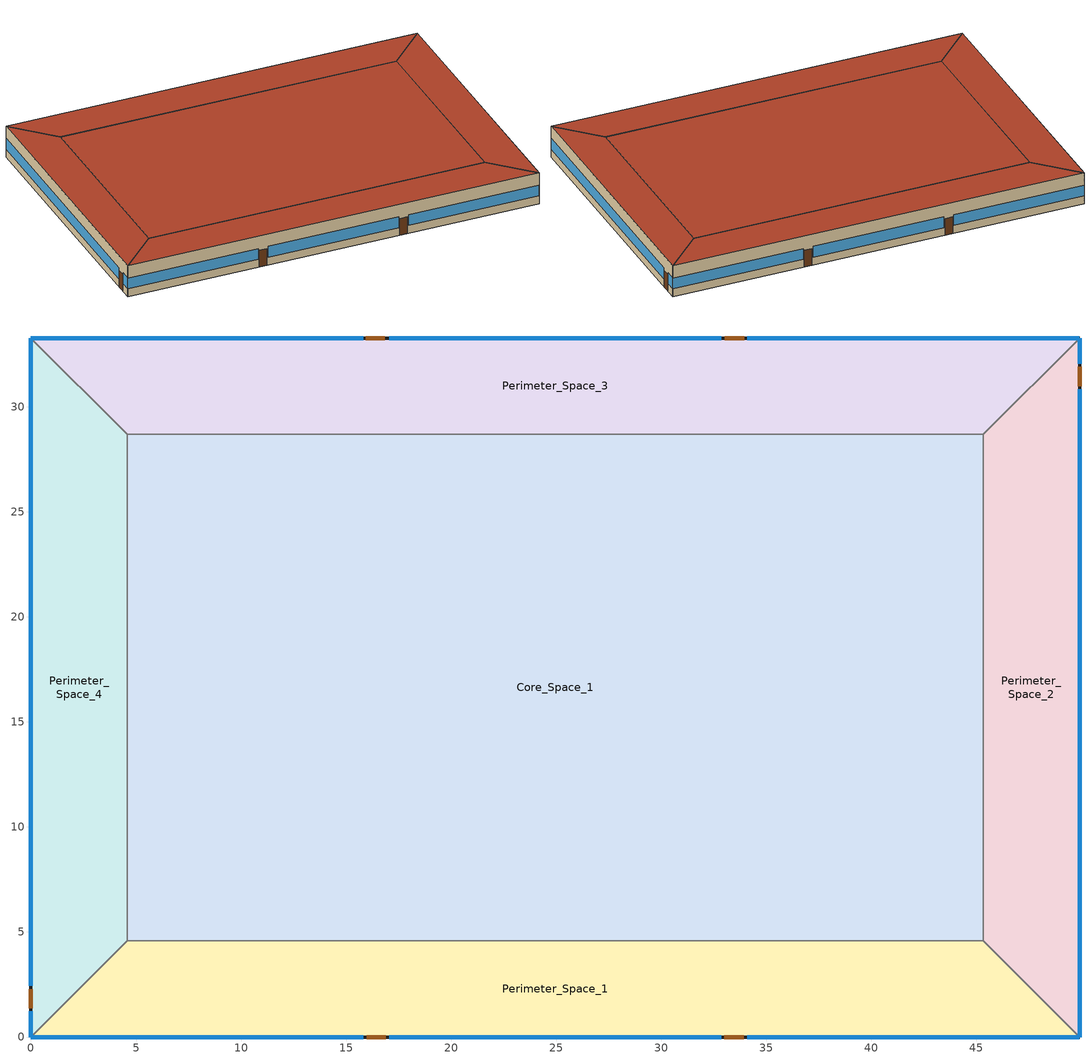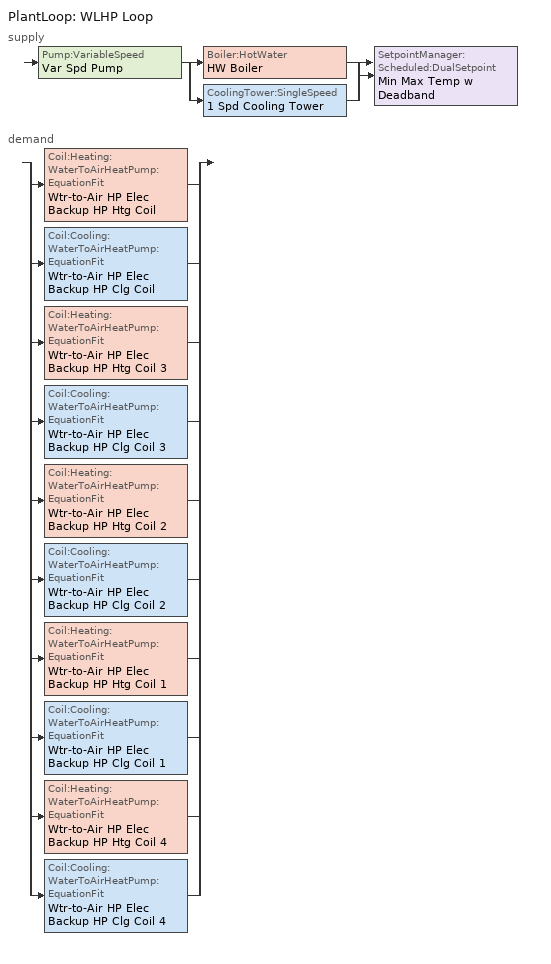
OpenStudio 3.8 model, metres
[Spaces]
Core_Space_1
 floor ground (Slab-on-grade Type 1): 45.34,28.7 45.34,4.57 4.57,4.57 4.57,28.7 z0
 wall to Perimeter_Space_2 (Interior Wall): 45.34,4.57 45.34,28.7 z0:3.96
 wall to Perimeter_Space_3 (Interior Wall): 45.34,28.7 4.57,28.7 z0:3.96
 wall to Perimeter_Space_1 (Interior Wall): 4.57,4.57 45.34,4.57 z0:3.96
 wall to Perimeter_Space_4 (Interior Wall): 4.57,28.7 4.57,4.57 z0:3.96
 roof outside (Roof Type 1): 45.34,4.57 45.34,28.7 4.57,28.7 4.57,4.57 z3.96
Perimeter_Space_2
 floor ground (Slab-on-grade Type 1): 49.91,33.27 49.91,0 45.34,4.57 45.34,28.7 z0
 wall outside (Exterior Wall Type 2): 49.91,0 49.91,33.27 z0:3.96
 wall to Perimeter_Space_1 (Interior Wall): 45.34,4.57 49.91,0 z0:3.96
 wall to Perimeter_Space_3 (Interior Wall): 49.91,33.27 45.34,28.7 z0:3.96
 window (Vertical Fenestration Type 1): 49.91,0 49.91,30.84 / 49.91,32.05 49.91,33.27 z1:2.4
 door (Swinging Door): 49.91,30.99 49.91,31.9 z0:2.13
 roof outside (Roof Type 1): 49.91,0 49.91,33.27 45.34,28.7 45.34,4.57 z3.96
Perimeter_Space_3
 floor ground (Slab-on-grade Type 2): 49.91,33.27 45.34,28.7 4.57,28.7 0,33.27 z0
 wall outside (Exterior Wall Type 3): 49.91,33.27 0,33.27 z0:3.96
 wall to Perimeter_Space_4 (Interior Wall): 0,33.27 4.57,28.7 z0:3.96
 window (Vertical Fenestration Type 1): 49.91,33.27 34.09,33.27 / 32.87,33.27 17.04,33.27 / 15.82,33.27 0,33.27 z1:2.4
 door (Swinging Door): 33.94,33.27 33.03,33.27 / 16.84,33.27 15.93,33.27 z0:2.13
 roof outside (Roof Type 2): 45.34,28.7 49.91,33.27 0,33.27 4.57,28.7 z3.96
Perimeter_Space_1
 floor ground (Slab-on-grade Type 1): 45.34,4.57 49.91,0 0,0 4.57,4.57 z0
 wall outside (Exterior Wall Type 1): 0,0 49.91,0 z0:3.96
 wall to Perimeter_Space_4 (Interior Wall): 4.57,4.57 0,0 z0:3.96
 window (Vertical Fenestration Type 1): 0,0 15.82,0 / 17.04,0 32.87,0 / 34.09,0 49.91,0 z1:2.4
 door (Swinging Door): 15.98,0 16.9,0 / 33.01,0 33.93,0 z0:2.13
 roof outside (Roof Type 1): 49.91,0 45.34,4.57 4.57,4.57 0,0 z3.96
Perimeter_Space_4
 floor ground (Slab-on-grade Type 2): 0,33.27 4.57,28.7 4.57,4.57 0,0 z0
 wall outside (Exterior Wall Type 3): 0,33.27 0,0 z0:3.96
 window (Vertical Fenestration Type 1): 0,33.27 0,2.44 / 0,1.22 0,0 z1:2.4
 door (Swinging Door): 0,2.28 0,1.37 z0:2.13
 roof outside (Roof Type 3): 0,0 4.57,4.57 4.57,28.7 0,33.27 z3.96
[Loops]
PlantLoop 'WLHP Loop'
 supply: Pump:VariableSpeed 'Var Spd Pump' > split
  | Boiler:HotWater 'HW Boiler'
  | CoolingTower:SingleSpeed '1 Spd Cooling Tower'
  join > SetpointManager:Scheduled:DualSetpoint 'Min Max Temp w Deadband'
 demand: split
  | Coil:Heating:WaterToAirHeatPump:EquationFit 'Wtr-to-Air HP Elec Backup HP Htg Coil'
  | Coil:Cooling:WaterToAirHeatPump:EquationFit 'Wtr-to-Air HP Elec Backup HP Clg Coil'
  | Coil:Heating:WaterToAirHeatPump:EquationFit 'Wtr-to-Air HP Elec Backup HP Htg Coil 3'
  | Coil:Cooling:WaterToAirHeatPump:EquationFit 'Wtr-to-Air HP Elec Backup HP Clg Coil 3'
  | Coil:Heating:WaterToAirHeatPump:EquationFit 'Wtr-to-Air HP Elec Backup HP Htg Coil 2'
  | Coil:Cooling:WaterToAirHeatPump:EquationFit 'Wtr-to-Air HP Elec Backup HP Clg Coil 2'
  | Coil:Heating:WaterToAirHeatPump:EquationFit 'Wtr-to-Air HP Elec Backup HP Htg Coil 1'
  | Coil:Cooling:WaterToAirHeatPump:EquationFit 'Wtr-to-Air HP Elec Backup HP Clg Coil 1'
  | Coil:Heating:WaterToAirHeatPump:EquationFit 'Wtr-to-Air HP Elec Backup HP Htg Coil 4'
  | Coil:Cooling:WaterToAirHeatPump:EquationFit 'Wtr-to-Air HP Elec Backup HP Clg Coil 4'
[Site]
Denver Intl AP: Latitude {deg}=39.833; Longitude {deg}=-104.65; Time Zone {hr}=-7; Elevation {m}=1650; Terrain=City
[Building]
Model for 229 Test Cases: North Axis {deg}=0
[ClimateZones]
Climate Zone Institution Name 1=ASHRAE; Climate Zone Document Name 1=ANSI/ASHRAE Standard 169; Climate Zone Document Year 1=2006; Climate Zone Value 1=5B; Climate Zone Institution Name 2=CEC; Climate Zone Document Name 2=California Climate Zone Descriptions; Climate Zone Document Year 2=1995
[SizingPeriod:DesignDay] Barometric Pressure {Pa}=83009; Rain Indicator=No; Snow Indicator=No; Day of Month=21; Daylight Saving Time Indicator=No; Dry-Bulb Temperature Range Modifier Type=DefaultMultipliers
Name | Maximum Dry-Bulb Temperature {C} | Daily Dry-Bulb Temperature Range {deltaC} | Wind Speed {m/s} | Wind Direction {deg} | Sky Clearness | Month | Day Type | Humidity Condition Type | Wetbulb or DewPoint at Maximum Dry-Bulb {C} | Solar Model Indicator | Enthalpy at Maximum Dry-Bulb {J/kg}
Denver.Intl.AP Ann Htg 99% Condns DB | -14.6 | 0 | 3.4 | 230 | 0 | 12 | WinterDesignDay | Wetbulb | -14.6 | ASHRAEClearSky
Denver.Intl.AP Ann Hum_n 99% Condns DP=>MCDB | -6.5 | 0 | 3.4 | 230 | 0 | 12 | WinterDesignDay | Dewpoint | -19.6 | ASHRAEClearSky
Denver.Intl.AP Ann Htg Wind 99% Condns WS=>MCDB | 2.7 | 0 | 11.8 | 230 | 0 | 12 | WinterDesignDay | Wetbulb | 2.7 | ASHRAEClearSky
Denver.Intl.AP Ann Clg 1% Condns DB=>MWB | 33.5 | 17.3 | 4.2 | 20 |  | 7 | SummerDesignDay | Wetbulb | 15.4 | ASHRAETau2017
Denver.Intl.AP Ann Clg 1% Condns WB=>MDB | 27 | 14.8 | 4.2 | 20 |  | 7 | SummerDesignDay | Wetbulb | 17.6 | ASHRAETau2017
Denver.Intl.AP Ann Clg 1% Condns DP=>MDB | 19.9 | 15.3 | 4.2 | 20 |  | 7 | SummerDesignDay | Dewpoint | 15 | ASHRAETau2017
Denver.Intl.AP Ann Clg 1% Condns Enth=>MDB | 26.8 | 15.3 | 4.2 | 20 |  | 7 | SummerDesignDay | Enthalpy | 23 | ASHRAETau2017 | 55800
[Site:GroundTemperature:BuildingSurface]
21, 21, 21, 21, 21, 21, 21, 21, 21, 21, 21, 21
[Material]
Name | Roughness | Thickness {m} | Conductivity {W/m-K} | Density {kg/m3} | Specific Heat {J/kg-K} | Thermal Absorptance | Solar Absorptance | Visible Absorptance
Wood 6in | MediumSmooth | 0.15 | 0.12 | 540 | 1210 | 0.9 | 0.7 | 0.7
Exterior Wall Type 2 Gypsum Board | MediumSmooth | 0.099 | 0.16 | 800 | 1090 | 0.9 | 0.7 | 0.7
Exterior Wall Type 1 Stucco; Exterior Wall Type 2 Stucco | Smooth | 0.0254 | 0.72 | 1856 | 840 | 0.9 | 0.7 | 0.7
Roof Type 1 Metal Deck; Roof Type 2 Metal Deck | Smooth | 0.0008 | 45.28 | 7824 | 500 | 0.9 | 0.7 | 0.2
Slab-on-grade Type 1 Concrete; Slab-on-grade Type 2 Concrete | MediumSmooth | 0.1016 | 2.31 | 2322 | 832 | 0.9 | 0.7 | 0.8
Exterior Wall Type 1 Gypsum Board | MediumSmooth | 0.0159 | 0.16 | 800 | 1090 | 0.9 | 0.7 | 0.7
Roof Type 2 Continuous Insulation | Smooth | 0.106 | 0.02 | 32 | 922
Exterior Wall Type 1 Insulation | Smooth | 0.062 | 0.037 | 9.6 | 838
Roof Type 1 Continuous Insulation | Smooth | 0.0527 | 0.02 | 32 | 922
Exterior Wall Type 2 Insulation | Smooth | 0.179 | 0.037 | 9.6 | 838
Insulation for Slab on grade Type 2 | Smooth | 0.1143 | 0.04 | 91.31 | 838
Roof Type 1 Built-up roofing | VeryRough | 0.0095 | 0.16 | 1120 | 1460 | 0.9 | 0.7 | 0.7
[Construction]
Interior Furnishings: Wood 6in
Interior Wall: Interior Wall surface-to-surface thermal resistance
Swinging Door: Opaque Door Panel
Exterior Wall Type 1: Exterior Wall Type 1 Stucco, Exterior Wall Type 1 Gypsum Board, Exterior Wall Type 1 Insulation, Exterior Wall Type 1 Gypsum Board
Roof Type 1: Roof Type 1 Metal Deck, Roof Type 1 Continuous Insulation, Roof Type 1 Built-up roofing
Exterior Wall Type 3: Exterior Wall Type 3 Total surface-to-surface thermal resistance
Slab-on-grade Type 1: Slab-on-grade Type 1 Concrete
Slab-on-grade Type 2: Slab-on-grade Type 2 Concrete, Insulation for Slab on grade Type 2
Vertical Fenestration Type 1: Vertical Fenestration Type 1 simple material
Exterior Wall Type 2: Exterior Wall Type 2 Stucco, Exterior Wall Type 2 Gypsum Board, Exterior Wall Type 2 Insulation, Exterior Wall Type 2 Gypsum Board
Roof Type 2: Roof Type 2 Metal Deck, Roof Type 2 Continuous Insulation, Roof Type 2 Built-up roofing
Roof Type 3: Roof Type 3 Total surface-to-surface thermal resistance
[Material:NoMass]
Name | Roughness | Thermal Resistance {m2-K/W} | Thermal Absorptance | Solar Absorptance | Visible Absorptance
Opaque Door Panel | MediumRough | 0.475964 | 0.9 | 0.7 | 0.7
Roof Type 3 Total surface-to-surface thermal resistance | Smooth | 2.66
Exterior Wall Type 3 Total surface-to-surface thermal resistance | Smooth | 1.95
Roof Type 2 Built-up roofing | Smooth | 0.059
Interior Wall surface-to-surface thermal resistance | Smooth | 0.35
[WindowMaterial:SimpleGlazingSystem]
Vertical Fenestration Type 1 simple material: U-Factor {W/m2-K}=3.29; Solar Heat Gain Coefficient=0.387; Visible Transmittance=0.417
[InternalMass:Definition] Construction=Interior Furnishings; Design Level Calculation Method=SurfaceArea
Name | Surface Area {m2}
Perimeter_Zone_4_Internal_Mass_Definition; Perimeter_Zone_2_Internal_Mass_Definition | 262.544
Core_Internal_Mass_Definition | 1967.31
Perimeter_Zone_1_Internal_Mass_Definition; Perimeter_Zone_3_Internal_Mass_Definition | 414.719
[InternalMass] Multiplier=1
Name | Internal Mass Definition | Space or SpaceType
Perimeter_bot_ZN_4 Internal Mass | Perimeter_Zone_4_Internal_Mass_Definition | Perimeter_Space_4
Core_bottom Internal Mass | Core_Internal_Mass_Definition | Core_Space_1
Perimeter_bot_ZN_1 Internal Mass | Perimeter_Zone_1_Internal_Mass_Definition | Perimeter_Space_1
Perimeter_bot_ZN_2 Internal Mass | Perimeter_Zone_2_Internal_Mass_Definition | Perimeter_Space_2
Perimeter_bot_ZN_3 Internal Mass | Perimeter_Zone_3_Internal_Mass_Definition | Perimeter_Space_3
[ThermalZone] Multiplier=1; Ceiling Height {m}=3.96; Use Ideal Air Loads=No
Name | Fraction of Zone Controlled by Primary Daylighting Control | Thermostat
Prm Zone 4 (West) | 0.1395 | Perimeter_bot_ZN_4 Setpoints
Core Zone 1 |  | Core_bottom Setpoints
Prm Zone 1 (South) | 0.1395 | Perimeter_bot_ZN_1 Setpoints
Prm Zone 2 (East) | 0.1395 | Perimeter_bot_ZN_2 Setpoints
Prm Zone 3 (North) | 0.1395 | Perimeter_bot_ZN_3 Setpoints
[Sizing:Zone] Zone Cooling Design Supply Air Temperature Input Method=SupplyAirTemperature; Zone Cooling Design Supply Air Temperature {C}=12.7778; Zone Heating Design Supply Air Temperature Input Method=SupplyAirTemperature; Zone Heating Design Supply Air Temperature {C}=32.2222; Zone Heating Design Supply Air Temperature Difference {deltaC}=11.11; Zone Cooling Design Supply Air Humidity Ratio {kg-H2O/kg-air}=0.0085; Zone Heating Design Supply Air Humidity Ratio {kg-H2O/kg-air}=0.008; Cooling Design Air Flow Method=DesignDay; Heating Design Air Flow Method=DesignDayWithLimit; Heating Maximum Air Flow per Zone Floor Area {m3/s-m2}=0; Heating Maximum Air Flow {m3/s}=0; Heating Maximum Air Flow Fraction=0.5; Account for Dedicated Outdoor Air System=No; Dedicated Outdoor Air Low Setpoint Temperature for Design {C}=autosize; Dedicated Outdoor Air High Setpoint Temperature for Design {C}=autosize; Zone Load Sizing Method=Sensible Load Only No Latent Load; Zone Latent Cooling Design Supply Air Humidity Ratio Input Method=HumidityRatioDifference; Zone Cooling Design Supply Air Humidity Ratio Difference {kgWater/kgDryAir}=0.005; Zone Latent Heating Design Supply Air Humidity Ratio Input Method=HumidityRatioDifference; Zone Humidification Design Supply Air Humidity Ratio Difference {kgWater/kgDryAir}=0.005; Design Zone Air Distribution Effectiveness in Cooling Mode=0.8; Design Zone Air Distribution Effectiveness in Heating Mode=0.8; Design Minimum Zone Ventilation Efficiency=0
Name | Zone Cooling Design Supply Air Temperature Difference {deltaC}
Prm Zone 4 (West); Prm Zone 1 (South); Prm Zone 2 (East); Prm Zone 3 (North) | 11.1111
Core Zone 1 | 8.33333
[Zone equipment]
Prm Zone 4 (West): Perimeter_Zone_4_Wtr_to_Air_HP_Elec_Backup
Core Zone 1: Core_Zone_Wtr_to_Air_HP_Elec_Backup
Prm Zone 1 (South): Perimeter_Zone_1_Wtr_to_Air_HP_Elec_Backup
Prm Zone 2 (East): Perimeter_Zone_2_Wtr_to_Air_HP_Elec_Backup
Prm Zone 3 (North): Perimeter_Zone_3_Wtr_to_Air_HP_Elec_Backup
[Space] Default Schedule Set=229 Schedule Ruleset; Part of Total Floor Area=Yes
Name | Thermal Zone | Design Specification Outdoor Air Object
Perimeter_Space_4 | Prm Zone 4 (West) | Perimeter_Zone_4_Design_OA
Core_Space_1 | Core Zone 1 | Core_Zone_Design_OA
Perimeter_Space_1 | Prm Zone 1 (South) | Perimeter_Zone_1_Design_OA
Perimeter_Space_2 | Prm Zone 2 (East) | Perimeter_Zone_2_Design_OA
Perimeter_Space_3 | Prm Zone 3 (North) | Perimeter_Zone_3_Design_OA
[ThermostatSetpoint:DualSetpoint] Heating Setpoint Temperature Schedule=Heating Thermostat Setpoint; Cooling Setpoint Temperature Schedule=Cooling Themostat Setpoint
Perimeter_bot_ZN_4 Setpoints; Core_bottom Setpoints; Perimeter_bot_ZN_1 Setpoints; Perimeter_bot_ZN_2 Setpoints; Perimeter_bot_ZN_3 Setpoints
[SurfaceProperty:OtherSideConditionsModel]
GapConvectionModel: Type of Modeling=GapConvectionRadiation
[People:Definition] Number of People Calculation Method=People/Area; People per Space Floor Area {person/m2}=0.0538196; Fraction Radiant=0.3; Sensible Heat Fraction=0.55
Core_Zone_People_Definition; Perimeter_Zone_1_People_Definition; Perimeter_Zone_2_People_Definition; Perimeter_Zone_3_People_Definition; Perimeter_Zone_4_People_Definition
[People] Multiplier=1
Name | People Definition | Space or SpaceType | Number of People Schedule
Core_bottom People | Core_Zone_People_Definition | Core_Space_1 | Core_Space Occupant Sch
Perimeter_bot_ZN_1 People | Perimeter_Zone_1_People_Definition | Perimeter_Space_1 | Perimeter_Space_1_Occupant_Sch
Perimeter_bot_ZN_2 People | Perimeter_Zone_2_People_Definition | Perimeter_Space_2 | Perimeter_Space_2_Occupant_Sch
Perimeter_bot_ZN_3 People | Perimeter_Zone_3_People_Definition | Perimeter_Space_3 | Perimeter_Space_3_Occupant_Sch
Perimeter_bot_ZN_4 People | Perimeter_Zone_4_People_Definition | Perimeter_Space_4 | Perimeter_Space_4_Occupant_Sch
[Lights:Definition] Design Level Calculation Method=Watts/Area; Watts per Space Floor Area {W/m2}=11.033; Fraction Radiant=0.7; Fraction Visible=0.2; Return Air Fraction=0
Core_Zone_Lighting_Definition; Perimeter_Zone_1_Lighting_Definition; Perimeter_Zone_2_Lighting_Definition; Perimeter_Zone_3_Lighting_Definition; Perimeter_Zone_4_Lighting_Definition
[Lights] Fraction Replaceable=1
Name | Lights Definition | Space or SpaceType | Schedule
Core_bottom Lighting | Core_Zone_Lighting_Definition | Core_Space_1 | Core_Space_Lighting_Sch
Perimeter_bot_ZN_1 Lighting | Perimeter_Zone_1_Lighting_Definition | Perimeter_Space_1 | Perimeter_Space_1_Lighting_Sch
Perimeter_bot_ZN_2 Lighting | Perimeter_Zone_2_Lighting_Definition | Perimeter_Space_2 | Perimeter_Space_2_Lighting_Sch
Perimeter_bot_ZN_3 Lighting | Perimeter_Zone_3_Lighting_Definition | Perimeter_Space_3 | Perimeter_Space_3_Lighting_Sch
Perimeter_bot_ZN_4 Lighting | Perimeter_Zone_4_Lighting_Definition | Perimeter_Space_4 | Perimeter_Space_4_Lighting_Sch
[ElectricEquipment:Definition] Design Level Calculation Method=Watts/Area; Watts per Space Floor Area {W/m2}=8.07; Fraction Latent=0; Fraction Radiant=0.2; Fraction Lost=0
Core_Zone_Elec_Equip_Definition; Perimeter_Zone_1_Elec_Equip_Definition; Perimeter_Zone_2_Elec_Equip_Definition; Perimeter_Zone_3_Elec_Equip_Definition; Perimeter_Zone_4_Elec_Equip_Definition
[ElectricEquipment]
Name | Electric Equipment Definition | Space or SpaceType | Schedule
Core_bottom Elec Equip | Core_Zone_Elec_Equip_Definition | Core_Space_1 | Core_Space_Elec_Equip_Sch
Perimeter_bot_ZN_1 Elec Equip | Perimeter_Zone_1_Elec_Equip_Definition | Perimeter_Space_1 | Perimeter_Space_1_Elec_Equip_Sch
Perimeter_bot_ZN_2 Elec Equip | Perimeter_Zone_2_Elec_Equip_Definition | Perimeter_Space_2 | Perimeter_Space_2_Elec_Equip_Sch
Perimeter_bot_ZN_3 Elec Equip | Perimeter_Zone_3_Elec_Equip_Definition | Perimeter_Space_3 | Perimeter_Space_3_Elec_Equip_Sch
Perimeter_bot_ZN_4 Elec Equip | Perimeter_Zone_4_Elec_Equip_Definition | Perimeter_Space_4 | Perimeter_bot_ZN_4 Elec Equip Sch
[SpaceInfiltration:DesignFlowRate] Constant Term Coefficient=0; Velocity Term Coefficient=0
Name | Space or SpaceType | Design Flow Rate Calculation Method | Design Flow Rate {m3/s} | Flow per Space Floor Area {m3/s-m2} | Flow per Exterior Surface Area {m3/s-m2} | Air Changes per Hour {1/hr} | Schedule
Infiltration_Method_1_Core_Zone | Core_Space_1 | AirChanges/Hour | 0 | 0 | 0 | 0
Infiltration_Method_1_Zone_1 | Perimeter_Space_1 | AirChanges/Hour |  |  | 0 | 0.5
Infiltration_Method_2_Zone_2 | Perimeter_Space_2 | Flow/ExteriorWallArea | 0 | 0 | 0.000586232 | 0
Infiltration_Method_3_Zone_3 | Perimeter_Space_3 | Flow/Area | 0 | 0.000388417 | 0 |  | Constant Schedule
Infiltration_Method_3_Zone_4 | Perimeter_Space_4 | Flow/Area | 0 | 0.000409092 | 0 | 0 | Constant Schedule
[DesignSpecification:OutdoorAir] Outdoor Air Method=Sum; Outdoor Air Flow per Person {m3/s-person}=0; Outdoor Air Flow per Floor Area {m3/s-m2}=0; Outdoor Air Flow Rate {m3/s}=0
Core_Zone_Design_OA; Perimeter_Zone_1_Design_OA; Perimeter_Zone_2_Design_OA; Perimeter_Zone_3_Design_OA; Perimeter_Zone_4_Design_OA
[Fan:SystemModel]
MZ-VAV-G Supply Fan: Availability Schedule=Always On Discrete; Design Maximum Air Flow Rate {m3/s}=autosize; Speed Control Method=Continuous; Electric Power Minimum Flow Rate Fraction=0.25; Design Pressure Rise {Pa}=1314.72; Motor Efficiency=0.924; Motor In Air Stream Fraction=1; Design Electric Power Consumption {W}=autosize; Design Power Sizing Method=TotalEfficiencyAndPressure; Electric Power Per Unit Flow Rate {W/(m3/s)}=2054.06; Electric Power Per Unit Flow Rate Per Unit Pressure {W-s/m3-Pa}=1.67; Fan Total Efficiency=0.6006; Electric Power Function of Flow Fraction Curve=MZ-VAV-G Supply Fan Curve; Night Ventilation Mode Pressure Rise {Pa}=1314.72; Motor Loss Radiative Fraction=0
[EnergyManagementSystem:Sensor]
EFC_meter: Output Variable or Output Meter=Electricity:Facility
[DefaultScheduleSet]
229 Schedule Ruleset: People Activity Level Schedule=People heating rate
[ZoneHVAC:WaterToAirHeatPump] Availability Schedule=Always On Discrete hvac_library; Supply Air Flow Rate During Cooling Operation {m3/s}=0.943895; Supply Air Flow Rate During Heating Operation {m3/s}=0.943895; Supply Air Flow Rate When No Cooling or Heating is Needed {m3/s}=0.943895; No Load Supply Air Flow Rate Control Set To Low Speed=Yes; Outdoor Air Flow Rate During Cooling Operation {m3/s}=autosize; Outdoor Air Flow Rate During Heating Operation {m3/s}=autosize; Outdoor Air Flow Rate When No Cooling or Heating is Needed {m3/s}=Autosize; Maximum Supply Air Temperature from Supplemental Heater {C}=Autosize
Name | Supply Air Fan | Heating Coil | Cooling Coil | Supplemental Heating Coil
Core_Zone_Wtr_to_Air_HP_Elec_Backup | Wtr-to-Air HP Elec Backup Fan On Off | Wtr-to-Air HP Elec Backup HP Htg Coil | Wtr-to-Air HP Elec Backup HP Clg Coil | Wtr-to-Air HP Elec Backup Coil
Perimeter_Zone_3_Wtr_to_Air_HP_Elec_Backup | Wtr-to-Air HP Elec Backup Fan On Off 1 | Wtr-to-Air HP Elec Backup HP Htg Coil 1 | Wtr-to-Air HP Elec Backup HP Clg Coil 1 | Wtr-to-Air HP Elec Backup Coil 1
Perimeter_Zone_2_Wtr_to_Air_HP_Elec_Backup | Wtr-to-Air HP Elec Backup Fan On Off 2 | Wtr-to-Air HP Elec Backup HP Htg Coil 2 | Wtr-to-Air HP Elec Backup HP Clg Coil 2 | Wtr-to-Air HP Elec Backup Coil 2
Perimeter_Zone_1_Wtr_to_Air_HP_Elec_Backup | Wtr-to-Air HP Elec Backup Fan On Off 3 | Wtr-to-Air HP Elec Backup HP Htg Coil 3 | Wtr-to-Air HP Elec Backup HP Clg Coil 3 | Wtr-to-Air HP Elec Backup Coil 3
Perimeter_Zone_4_Wtr_to_Air_HP_Elec_Backup | Wtr-to-Air HP Elec Backup Fan On Off 4 | Wtr-to-Air HP Elec Backup HP Htg Coil 4 | Wtr-to-Air HP Elec Backup HP Clg Coil 4 | Wtr-to-Air HP Elec Backup Coil 4
[Fan:OnOff] Availability Schedule=Always On Discrete hvac_library; Fan Total Efficiency=0.6045; Pressure Rise {Pa}=250; Maximum Flow Rate {m3/s}=0.943895; Motor Efficiency=0.8; Motor In Airstream Fraction=1; Fan Power Ratio Function of Speed Ratio Curve=Curve Exponent 1; Fan Efficiency Ratio Function of Speed Ratio Curve=Curve Cubic 1
Wtr-to-Air HP Elec Backup Fan On Off; Wtr-to-Air HP Elec Backup Fan On Off 1; Wtr-to-Air HP Elec Backup Fan On Off 2; Wtr-to-Air HP Elec Backup Fan On Off 3; Wtr-to-Air HP Elec Backup Fan On Off 4
[Coil:Heating:WaterToAirHeatPump:EquationFit] Rated Heating Coefficient of Performance {W/W}=4.3; Rated Entering Water Temperature {C}=20; Rated Entering Air Dry-Bulb Temperature {C}=20; Ratio of Rated Heating Capacity to Rated Cooling Capacity=1; Heating Capacity Curve=Wtr-to-Air HP Elec Backup HP Htg Coil HeatCapCurve; Heating Power Consumption Curve=Wtr-to-Air HP Elec Backup HP Htg Coil HeatPowCurve; Part Load Fraction Correlation Curve=Wtr-to-Air HP Elec Backup-AutogeneratedPLFCurve
Wtr-to-Air HP Elec Backup HP Htg Coil; Wtr-to-Air HP Elec Backup HP Htg Coil 1; Wtr-to-Air HP Elec Backup HP Htg Coil 2; Wtr-to-Air HP Elec Backup HP Htg Coil 3; Wtr-to-Air HP Elec Backup HP Htg Coil 4
[Coil:Cooling:WaterToAirHeatPump:EquationFit] Rated Cooling Coefficient of Performance {W/W}=3.81; Rated Entering Water Temperature {C}=30; Rated Entering Air Dry-Bulb Temperature {C}=27; Rated Entering Air Wet-Bulb Temperature {C}=19; Total Cooling Capacity Curve=Wtr-to-Air HP Elec Backup HP Clg Coil TotCoolCapCurve; Sensible Cooling Capacity Curve=Wtr-to-Air HP Elec Backup HP Clg Coil SensCoolCapCurve; Cooling Power Consumption Curve=Wtr-to-Air HP Elec Backup HP Clg Coil CoolPowCurve; Part Load Fraction Correlation Curve=Wtr-to-Air HP Elec Backup-AutogeneratedPLFCurve; Maximum Cycling Rate {cycles/hr}=2.5; Latent Capacity Time Constant {s}=60; Fan Delay Time {s}=60
Wtr-to-Air HP Elec Backup HP Clg Coil; Wtr-to-Air HP Elec Backup HP Clg Coil 1; Wtr-to-Air HP Elec Backup HP Clg Coil 2; Wtr-to-Air HP Elec Backup HP Clg Coil 3; Wtr-to-Air HP Elec Backup HP Clg Coil 4
[Coil:Heating:Electric] Availability Schedule=Always On Discrete hvac_library; Nominal Capacity {W}=0
Wtr-to-Air HP Elec Backup Coil; Wtr-to-Air HP Elec Backup Coil 1; Wtr-to-Air HP Elec Backup Coil 2; Wtr-to-Air HP Elec Backup Coil 3; Wtr-to-Air HP Elec Backup Coil 4
[PlantLoop]
WLHP Loop: Fluid Type=Water; Glycol Concentration=0; Plant Loop Volume {m3}=Autocalculate; Load Distribution Scheme=Optimal
[Sizing:Plant]
WLHP Loop: Loop Type=Heating; Design Loop Exit Temperature {C}=82; Loop Design Temperature Difference {deltaC}=11; Sizing Option=NonCoincident; Zone Timesteps in Averaging Window=1; Coincident Sizing Factor Mode=None
[Pump:VariableSpeed]
Var Spd Pump: Rated Flow Rate {m3/s}=0.00473176; Rated Power Consumption {W}=1425; Skin Loss Radiative Fraction=0.5; Design Power Sizing Method=PowerPerFlowPerPressure; Design Electric Power per Unit Flow Rate {W/(m3/s)}=348701.1; Design Shaft Power per Unit Flow Rate per Unit Head {W-s/m3-Pa}=1.28205; Design Minimum Flow Rate Fraction=0
[SetpointManager:Scheduled:DualSetpoint]
Min Max Temp w Deadband: Control Variable=Temperature; High Setpoint Schedule=90F_WLHP_TEMP; Low Setpoint Schedule=40F_WLHP_TEMP
[Boiler:HotWater]
HW Boiler: Nominal Capacity {W}=87921.3; Nominal Thermal Efficiency=0.84; Efficiency Curve Temperature Evaluation Variable=LeavingBoiler; Normalized Boiler Efficiency Curve=Boiler Efficiency; Water Outlet Upper Temperature Limit {C}=99; Boiler Flow Mode=NotModulated; On Cycle Parasitic Electric Load {W}=0; Off Cycle Parasitic Fuel Load {W}=0; Sizing Factor=1
[CoolingTower:SingleSpeed]
1 Spd Cooling Tower: Design Water Flow Rate {m3/s}=autosize; Design Air Flow Rate {m3/s}=autosize; Fan Power at Design Air Flow Rate {W}=autosize; U-Factor Times Area Value at Design Air Flow Rate {W/K}=autosize; Air Flow Rate in Free Convection Regime {m3/s}=autosize; U-Factor Times Area Value at Free Convection Air Flow Rate {W/K}=autosize; Performance Input Method=UFactorTimesAreaAndDesignWaterFlowRate; Free Convection Capacity {W}=0; Basin Heater Capacity {W/K}=0; Evaporation Loss Mode=LossFactor; Evaporation Loss Factor {percent/K}=0.2; Drift Loss Percent {percent}=0.008; Blowdown Calculation Mode=ConcentrationRatio; Blowdown Concentration Ratio=3; Capacity Control=FanCycling; Number of Cells=1; Cell Control=MinimalCell; Cell Minimum  Water Flow Rate Fraction=0.33; Cell Maximum Water Flow Rate Fraction=2.5; Sizing Factor=1; Free Convection Air Flow Rate Sizing Factor=0.1; Free Convection U-Factor Times Area Value Sizing Factor=0.1; Heat Rejection Capacity and Nominal Capacity Sizing Ratio=1.25; Free Convection Nominal Capacity Sizing Factor=0.1; Design Inlet Air Dry-Bulb Temperature {C}=35; Design Inlet Air Wet-Bulb Temperature {C}=25; Design Approach Temperature {deltaC}=Autosize; Design Range Temperature {deltaC}=2.22222
[Schedule:Compact]
Core_Space_Elec_Equip_Sch; Perimeter_Space_1_Elec_Equip_Sch; Perimeter_Space_2_Elec_Equip_Sch; Perimeter_Space_3_Elec_Equip_Sch; Perimeter_bot_ZN_4 Elec Equip Sch: Through: 12/31, For: Weekdays, Until: 06:00, 0.307674, Until: 08:00, 0.381235, Until: 12:00, 0.857778, Until: 13:00, 0.76247, Until: 17:00, 0.857778, Until: 18:00, 0.476543, Until: 24:00, 0.381235, For: SummerDesignDay, Until: 24:00, 1, For: Saturday, Until: 06:00, 0.230755, Until: 08:00, 0.381235, Until: 12:00, 0.476543, Until: 17:00, 0.33358, Until: 19:00, 0.285926, Until: 24:00, 0.230755, For: WinterDesignDay, Until: 24:00, 0, For: Sunday Holidays AllOtherDays, Until: 06:00, 0.230755, Until: 18:00, 0.285926, Until: 24:00, 0.230755
Core_Space_Lighting_Sch; Perimeter_Space_1_Lighting_Sch; Perimeter_Space_2_Lighting_Sch; Perimeter_Space_3_Lighting_Sch; Perimeter_Space_4_Lighting_Sch: Through: 12/31, For: Weekdays, Until: 5:00, 0.05, Until: 6:00, 0.1, Until: 7:00, 0.0862326, Until: 8:00, 0.258698, Until: 17:00, 0.776093, Until: 18:00, 0.431163, Until: 20:00, 0.258698, Until: 22:00, 0.172465, Until: 23:00, 0.0862326, Until: 24:00, 0.0431163, For: SummerDesignDay, Until: 24:00, 1, For: Saturday, Until: 6:00, 0.05, Until: 8:00, 0.0862326, Until: 12:00, 0.258698, Until: 17:00, 0.129349, Until: 19:00, 0.0431163, Until: 24:00, 0.05, For: WinterDesignDay, Until: 24:00, 0, For: Sunday Holidays AllOtherDays, Until: 6:00, 0.05, Until: 18:00, 0.0431163, Until: 24:00, 0.05
Core_Space Occupant Sch; Perimeter_Space_1_Occupant_Sch; Perimeter_Space_2_Occupant_Sch; Perimeter_Space_3_Occupant_Sch; Perimeter_Space_4_Occupant_Sch: Through: 12/31, For: Weekdays, Until: 06:00, 0, Until: 07:00, 0.1, Until: 08:00, 0.2, Until: 10:00, 0.95, Until: 11:00, 0.975703, Until: 12:00, 0.95, Until: 13:00, 0.513528, Until: 14:00, 0.95, Until: 15:00, 0.975703, Until: 17:00, 0.95, Until: 18:00, 0.3, Until: 22:00, 0.1, Until: 23:00, 0.05, Until: 24:00, 0.05, For: Saturday, Until: 06:00, 0, Until: 07:00, 0.1, Until: 08:00, 0.1, Until: 10:00, 0.3, Until: 11:00, 0.308117, Until: 12:00, 0.3, Until: 13:00, 0.102706, Until: 14:00, 0.1, Until: 15:00, 0.102706, Until: 17:00, 0.1, Until: 18:00, 0.05, Until: 19:00, 0.05, Until: 24:00, 0, For: SummerDesignDay, Until: 06:00, 1e-9, Until: 22:00, 1, Until: 24:00, 0.05, For: WinterDesignDay, Until: 24:00, 0, For:Sunday Holidays AllOtherDays, Until: 06:00, 0, Until: 18:00, 0.05, Until: 24:00, 0
[Schedule:Constant]
Name | Value
Always On Discrete; Always On Discrete hvac_library | 1
People heating rate | 120
[Curve:Quartic]
MZ-VAV-G Supply Fan Curve: Coefficient1 Constant=0.0407599; Coefficient2 x=0.088045; Coefficient3 x**2=-0.0729261; Coefficient4 x**3=0.94374; Coefficient5 x**4=0; Minimum Value of x=0; Maximum Value of x=1; Minimum Curve Output=0; Maximum Curve Output=1; Input Unit Type for X=Dimensionless; Output Unit Type=Dimensionless
[Curve:Biquadratic]
Boiler Efficiency: Coefficient1 Constant=1; Coefficient2 x=0; Coefficient3 x**2=0; Coefficient4 y=0; Coefficient5 y**2=0; Coefficient6 x*y=0; Minimum Value of x=0; Maximum Value of x=1; Minimum Value of y=0; Maximum Value of y=1
[Schedule:Ruleset]
Name | Default Day Schedule | Summer Design Day Schedule | Winter Design Day Schedule
Cooling Themostat Setpoint | Weekdays
Heating Thermostat Setpoint | Weekday
Constant Schedule | Schedule Day 6 | Schedule Day 8 | Schedule Day 9
90F_WLHP_TEMP | Deck Temperature Default 16 | Deck Temperature Summer Design Day 16 | Deck Temperature Winter Design Day 16
40F_WLHP_TEMP | Deck Temperature Default 17 | Deck Temperature Summer Design Day 17 | Deck Temperature Winter Design Day 17
[Schedule:Day]
Weekdays: 5, 0, 26.7, 22, 0, 24, 24, 0, 26.1005
Weekday: 5, 0, 15.6, 22, 0, 21, 24, 0, 15.6
Schedule Day 6; Schedule Day 8; Schedule Day 9: 24, 0, 1
Saturdays 1: 5, 0, 15.6, 17, 0, 21, 24, 0, 15.6
Sundays 2: 24, 0, 15.6
Saturdays: 5, 0, 26.7, 17, 0, 24, 24, 0, 26.7
Sundays: 24, 0, 26.7
Deck Temperature Default 16: No, 24, 0, 32.2222
Deck Temperature Summer Design Day 16; Deck Temperature Winter Design Day 16; Deck Temperature Summer Design Day 17; Deck Temperature Winter Design Day 17: No, 24, 0, 12.8
Deck Temperature Default 17: No, 24, 0, 4.44444
[Schedule:Rule]
Name | Schedule Ruleset | Rule Order | Day Schedule | Apply Sunday | Apply Saturday
Saturday | Heating Thermostat Setpoint | 1 | Saturdays 1 | No | Yes
Sundays | Heating Thermostat Setpoint | 0 | Sundays 2 | Yes | No
Saturdays | Cooling Themostat Setpoint | 1 | Saturdays | No | Yes
Sundays 1 | Cooling Themostat Setpoint | 0 | Sundays | Yes | No
[Curve:Exponent]
Curve Exponent 1: Coefficient1 Constant=0; Coefficient2 Constant=1; Coefficient3 Constant=3; Minimum Value of x=0; Maximum Value of x=1.5; Minimum Curve Output=0.01; Maximum Curve Output=1.5
[Curve:Cubic]
Curve Cubic 1: Coefficient1 Constant=0.338568; Coefficient2 x=1.72644; Coefficient3 x**2=-1.4928; Coefficient4 x**3=0.427762; Minimum Value of x=0.5; Maximum Value of x=1.5; Minimum Curve Output=0.3; Maximum Curve Output=1
[Curve:QuadLinear] Minimum Value of w {BasedOnField A2}=-100; Maximum Value of w {BasedOnField A2}=100; Minimum Value of x {BasedOnField A3}=-100; Maximum Value of x {BasedOnField A3}=100; Minimum Value of y {BasedOnField A4}=0; Maximum Value of y {BasedOnField A4}=100; Minimum Value of z {BasedOnField A5}=0; Maximum Value of z {BasedOnField A5}=100
Name | Coefficient1 Constant | Coefficient2 w | Coefficient3 x | Coefficient4 y | Coefficient5 z
Wtr-to-Air HP Elec Backup HP Htg Coil HeatCapCurve | -5.50103 | -0.966888 | 7.70755 | 0.0319289 | 0.0281125
Wtr-to-Air HP Elec Backup HP Htg Coil HeatPowCurve | -7.47518 | 6.40877 | 1.99712 | -0.050683 | 0.0113851
Wtr-to-Air HP Elec Backup HP Clg Coil TotCoolCapCurve | -0.681262 | 1.99529 | -0.936119 | 0.0208118 | 0.00843887
Wtr-to-Air HP Elec Backup HP Clg Coil CoolPowCurve | -3.20456 | 0.476565 | 3.16734 | 0.102446 | -0.0381326
[Curve:Linear]
Wtr-to-Air HP Elec Backup-AutogeneratedPLFCurve: Coefficient1 Constant=0.833746; Coefficient2 x=0.166254; Minimum Value of x=0; Maximum Value of x=1; Minimum Curve Output=0; Maximum Curve Output=1; Input Unit Type for X=Dimensionless; Output Unit Type=Dimensionless
[Curve:QuintLinear]
Wtr-to-Air HP Elec Backup HP Clg Coil SensCoolCapCurve: Coefficient1 Constant=2.24209; Coefficient2 v=7.28913; Coefficient3 w=-9.0608; Coefficient4 x=-0.367294; Coefficient5 y=0.218826; Coefficient6 z=0.00901534; Minimum Value of v {BasedOnField A2}=-100; Maximum Value of v {BasedOnField A2}=100; Minimum Value of w {BasedOnField A2}=-100; Maximum Value of w {BasedOnField A2}=100; Minimum Value of x {BasedOnField A3}=-100; Maximum Value of x {BasedOnField A3}=100; Minimum Value of y {BasedOnField A4}=0; Maximum Value of y {BasedOnField A4}=100; Minimum Value of z {BasedOnField A5}=0; Maximum Value of z {BasedOnField A5}=100
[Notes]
This osm is intended to implement
Normative Appendix E of https://performancesystemspsd.sharepoint.com/:w:/r/sites/EnergyEngineeringServices/_layouts/15/Doc.aspx?sourcedoc=%7B79FA7E0C-577B-46EB-A46F-ADD7A04942F4%7D&file=Std229P_2nd_PPR_Draft_V1.docx&action=default&mobileredirect=true
exceptions which were not able to be implemented are listed here:
Table 6: Interior Air Film Resistance Summary  was unable to be implemented
E1.7.2.3.1 d, The exterior air-film resistance for roof and exterior walls was unable to be implemented
